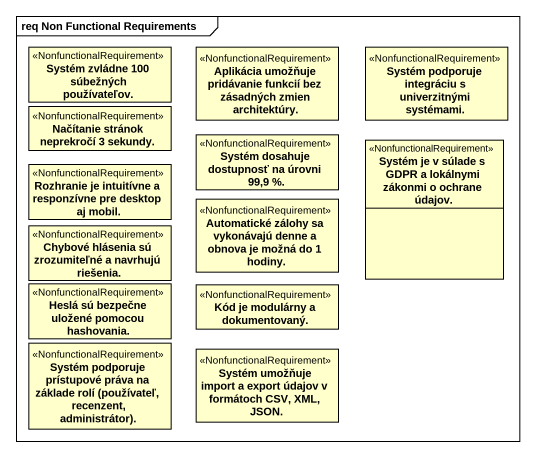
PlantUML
@startuml
mainframe req Non Functional Requirements
hide circle
hide empty members
class "Systém zvládne 100 súbežných používateľov." as Systém_zvládne_100 <<NonfunctionalRequirement>>
class "Aplikácia umožňuje pridávanie funkcií bez zásadných zmien architektúry." as Aplikácia_umožňuje <<NonfunctionalRequirement>>
class "Systém podporuje integráciu s univerzitnými systémami." as Systém_podporuje_integráciu <<NonfunctionalRequirement>>
class "Načítanie stránok neprekročí 3 sekundy." as Načítanie_stránok <<NonfunctionalRequirement>>
class "Systém dosahuje dostupnosť na úrovni 99,9 %." as Systém_dosahuje_dostupnosť <<NonfunctionalRequirement>>
class "Rozhranie je intuitívne a responzívne pre desktop aj mobil." as Rozhranie_je_intuitívne_a <<NonfunctionalRequirement>>
class "Systém je v súlade s GDPR a lokálnymi zákonmi o ochrane údajov." as Systém_je_v_súlade_s_GDPR_a <<NonfunctionalRequirement>>
class "Chybové hlásenia sú zrozumiteľné a navrhujú riešenia." as Chybové_hlásenia_sú <<NonfunctionalRequirement>>
class "Automatické zálohy sa vykonávajú denne a obnova je možná do 1 hodiny." as Automatické_zálohy_sa <<NonfunctionalRequirement>>
class "Heslá sú bezpečne uložené pomocou hashovania." as Heslá_sú_bezpečne_uložené <<NonfunctionalRequirement>>
class "Kód je modulárny a dokumentovaný." as Kód_je_modulárny_a <<NonfunctionalRequirement>>
class "Systém podporuje prístupové práva na základe rolí (používateľ, recenzent, administrátor)." as Systém_podporuje_prístupové <<NonfunctionalRequirement>>
class "Systém umožňuje import a export údajov v formátoch CSV, XML, JSON." as Systém_umožňuje_import_a <<NonfunctionalRequirement>>
@enduml
